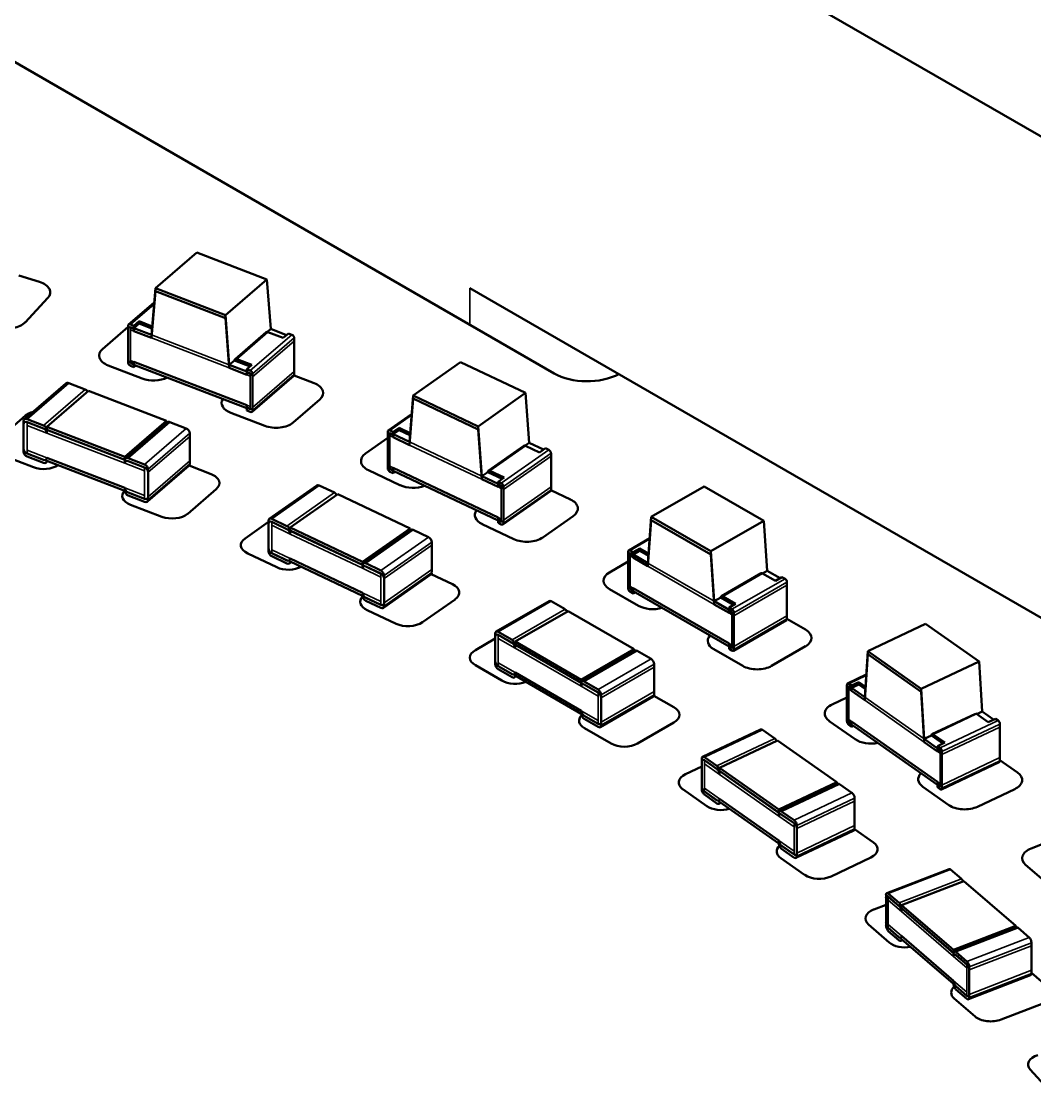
# Model space of a CAD drawing. Header units: inches. Extents: x -20.7 to 49, y -43 to 17.2.
# Drawn here: x 19.045 to 20.324, y 13.028 to 14.376 of the extents above; entities that cross this region are included whole.
import ezdxf

# ---------------------------------------------------------------- set-up
doc = ezdxf.new("R2010")
doc.units = ezdxf.units.IN
doc.header["$MEASUREMENT"] = 0
doc.layers.add('Visible (ANSI)', color=7, linetype='Continuous', lineweight=50)
doc.layers.add('Visible Narrow (ANSI)', color=7, linetype='Continuous', lineweight=35)

msp = doc.modelspace()

# ---------------------------------------------------------------- linework, layer by layer
at = {"layer": 'Visible (ANSI)'}
for p, q in [((21.4069, 13.6096), (18.8178, 15.1043)), ((18.7955, 14.4634), (19.7173, 13.9312)), ((19.2667, 14.084), (19.2142, 14.0386)), ((19.2667, 14.084), (19.355, 14.0499)), ((19.0418, 14.0547), (19.0679, 14.0466)), ((19.355, 14.0499), (19.3026, 14.0045)), ((19.355, 14.0499), (19.36, 13.9873)), ((19.2093, 13.9798), (19.2142, 14.0386)), ((19.2093, 13.9759), (19.2142, 14.0348)), ((19.2142, 14.0386), (19.3026, 14.0045)), ((19.2142, 14.0348), (19.3026, 14.0007)), ((19.6112, 14.0387), (20.6134, 13.4601)), ((19.0785, 14.0264), (19.05, 13.9956)), ((19.1804, 13.9927), (19.2127, 14.0205)), ((19.3026, 14.0045), (19.3075, 13.9419)), ((19.1475, 13.9619), (19.1798, 13.9898)), ((19.1798, 13.9487), (19.1798, 13.9911)), ((19.1827, 13.9929), (19.1872, 13.9912)), ((19.1937, 13.9969), (19.1872, 13.9912)), ((19.1872, 13.9883), (19.1937, 13.994)), ((19.1872, 13.9883), (19.1872, 13.9912)), ((19.1937, 13.9969), (19.1937, 13.994)), ((19.2102, 13.9905), (19.1937, 13.9969)), ((19.1937, 13.994), (19.2099, 13.9877)), ((19.3026, 14.0007), (19.3075, 13.938)), ((19.1798, 13.9449), (19.1798, 13.9873)), ((19.1827, 13.989), (19.1872, 13.9873)), ((19.1872, 13.9883), (19.2093, 13.9798)), ((19.1872, 13.9844), (19.1872, 13.9873)), ((19.1872, 13.9844), (19.2093, 13.9759)), ((19.3147, 13.9491), (19.354, 13.9831)), ((19.36, 13.9873), (19.3556, 13.9835)), ((19.3563, 13.9833), (19.3755, 13.976)), ((19.36, 13.9873), (19.3797, 13.9796)), ((19.3755, 13.976), (19.3821, 13.9816)), ((19.3821, 13.9816), (19.3865, 13.9799)), ((19.3894, 13.9335), (19.3894, 13.9759)), ((19.3894, 13.9296), (19.3894, 13.972)), ((19.3361, 13.9419), (19.317, 13.9493)), ((19.1976, 13.9246), (19.1546, 13.9412)), ((19.1827, 13.9447), (19.1872, 13.943)), ((19.1827, 13.9408), (19.1872, 13.9391)), ((19.1872, 13.9459), (19.3296, 13.8909)), ((19.1872, 13.943), (19.1872, 13.9459)), ((19.1872, 13.942), (19.3296, 13.8871)), ((19.1872, 13.9391), (19.1872, 13.942)), ((19.1895, 13.9411), (19.1872, 13.9391)), ((19.314, 13.9476), (19.3075, 13.9419)), ((19.3075, 13.9419), (19.3296, 13.9334)), ((19.3075, 13.938), (19.3296, 13.9295)), ((19.314, 13.9476), (19.3338, 13.9399)), ((19.3296, 13.9363), (19.3361, 13.9419)), ((19.3296, 13.9363), (19.334, 13.9346)), ((19.3296, 13.9363), (19.3296, 13.9334)), ((19.5993, 13.9453), (19.5394, 13.9031)), ((19.5993, 13.9453), (19.6815, 13.9064)), ((19.3296, 13.9324), (19.334, 13.9307)), ((19.3296, 13.9324), (19.3296, 13.9295)), ((19.3363, 13.8827), (19.3888, 13.9281)), ((19.3369, 13.8881), (19.3369, 13.9305)), ((19.3369, 13.8842), (19.3369, 13.9267)), ((19.3892, 13.9286), (19.4146, 13.9188)), ((19.0488, 13.8731), (19.1013, 13.9184)), ((19.0774, 13.8637), (19.1299, 13.9091)), ((19.1048, 13.9188), (19.1254, 13.9108)), ((19.1299, 13.9091), (19.2281, 13.8712)), ((19.4217, 13.8981), (19.3881, 13.8691)), ((19.5348, 13.8445), (19.5394, 13.9031)), ((19.5348, 13.8407), (19.5394, 13.8993)), ((19.5394, 13.9031), (19.6216, 13.8642)), ((19.5394, 13.8993), (19.6216, 13.8603)), ((19.6815, 13.9064), (19.6216, 13.8642)), ((19.6815, 13.9064), (19.6861, 13.8435)), ((19.3296, 13.8909), (19.3296, 13.888)), ((19.3296, 13.888), (19.334, 13.8863)), ((19.3296, 13.8871), (19.3296, 13.8842)), ((19.3296, 13.8842), (19.334, 13.8825)), ((19.0144, 13.8467), (19.0504, 13.8779)), ((19.0479, 13.836), (19.0479, 13.8708)), ((19.0523, 13.8734), (19.0729, 13.8654)), ((19.0523, 13.8695), (19.0729, 13.8616)), ((19.1756, 13.8259), (19.2281, 13.8712)), ((19.1765, 13.8238), (19.229, 13.8692)), ((19.2281, 13.8684), (19.2281, 13.8712)), ((19.2325, 13.8695), (19.2531, 13.8616)), ((19.3523, 13.8649), (19.3093, 13.8815)), ((19.5081, 13.8591), (19.5376, 13.8798)), ((19.0479, 13.8322), (19.0479, 13.8669)), ((19.0774, 13.8637), (19.1756, 13.8259)), ((19.0774, 13.8594), (19.0774, 13.8637)), ((19.0774, 13.8599), (19.1756, 13.822)), ((19.0774, 13.8555), (19.0774, 13.8599)), ((19.2575, 13.8208), (19.2575, 13.8555)), ((19.5074, 13.8151), (19.5074, 13.8575)), ((19.5102, 13.8591), (19.5143, 13.8572)), ((19.5102, 13.8553), (19.5143, 13.8533)), ((19.5218, 13.8624), (19.5143, 13.8572)), ((19.5143, 13.8543), (19.5218, 13.8595)), ((19.5143, 13.8543), (19.5143, 13.8572)), ((19.5218, 13.8624), (19.5218, 13.8595)), ((19.5357, 13.8558), (19.5218, 13.8624)), ((19.5218, 13.8595), (19.5355, 13.853)), ((19.6216, 13.8642), (19.6261, 13.8013)), ((19.6216, 13.8603), (19.6261, 13.7974)), ((19.2575, 13.8169), (19.2575, 13.8516)), ((19.4794, 13.83), (19.5074, 13.8497)), ((19.5074, 13.8112), (19.5074, 13.8537)), ((19.5143, 13.8543), (19.5348, 13.8445)), ((19.5143, 13.8504), (19.5143, 13.8533)), ((19.5143, 13.8504), (19.5348, 13.8407)), ((19.6861, 13.8435), (19.681, 13.8399)), ((19.6861, 13.8435), (19.7042, 13.8349)), ((19.0523, 13.83), (19.0729, 13.822)), ((19.6343, 13.8082), (19.6793, 13.8398)), ((19.6813, 13.8398), (19.6991, 13.8313)), ((19.6991, 13.8313), (19.7066, 13.8366)), ((19.7066, 13.8366), (19.7107, 13.8347)), ((19.7135, 13.788), (19.7135, 13.8305)), ((19.0602, 13.8126), (19.0209, 13.8278)), ((19.0523, 13.8261), (19.0729, 13.8182)), ((19.0764, 13.8185), (19.0786, 13.8204)), ((19.0774, 13.8247), (19.1756, 13.7868)), ((19.0774, 13.8208), (19.1756, 13.7829)), ((19.1756, 13.8215), (19.1756, 13.8259)), ((19.1756, 13.8177), (19.1756, 13.822)), ((19.1756, 13.822), (19.1756, 13.822)), ((19.18, 13.8241), (19.2006, 13.8162)), ((19.18, 13.8203), (19.2006, 13.8123)), ((19.2041, 13.7693), (19.2566, 13.8146)), ((19.2567, 13.8147), (19.2845, 13.804)), ((19.7135, 13.7842), (19.7135, 13.8266)), ((19.205, 13.7754), (19.205, 13.8101)), ((19.205, 13.7716), (19.205, 13.8063)), ((19.5229, 13.79), (19.483, 13.809)), ((19.5102, 13.8109), (19.5143, 13.809)), ((19.5102, 13.807), (19.5143, 13.8051)), ((19.5143, 13.8118), (19.6467, 13.7491)), ((19.5143, 13.809), (19.5143, 13.8118)), ((19.5143, 13.808), (19.6467, 13.7453)), ((19.5143, 13.8051), (19.5143, 13.808)), ((19.5167, 13.8068), (19.5143, 13.8051)), ((19.6336, 13.8066), (19.6261, 13.8013)), ((19.6261, 13.8013), (19.6467, 13.7915)), ((19.6336, 13.8066), (19.6517, 13.798)), ((19.6542, 13.7997), (19.6364, 13.8081)), ((19.358, 13.7475), (19.4179, 13.7897)), ((19.421, 13.7897), (19.4401, 13.7806)), ((19.6261, 13.7974), (19.6467, 13.7877)), ((19.6467, 13.7944), (19.6542, 13.7997)), ((19.6467, 13.7944), (19.6508, 13.7925)), ((19.6467, 13.7944), (19.6467, 13.7915)), ((19.6467, 13.7906), (19.6508, 13.7886)), ((19.6467, 13.7906), (19.6467, 13.7877)), ((19.6535, 13.7459), (19.6535, 13.7883)), ((19.9069, 13.7884), (19.84, 13.7499)), ((19.9069, 13.7884), (19.982, 13.745)), ((19.18, 13.7808), (19.2006, 13.7728)), ((19.18, 13.7769), (19.2006, 13.7689)), ((19.2911, 13.7851), (19.255, 13.7539)), ((19.3843, 13.7365), (19.4443, 13.7786)), ((19.4443, 13.7786), (19.5356, 13.7354)), ((19.6528, 13.7404), (19.7128, 13.7826)), ((19.6535, 13.742), (19.6535, 13.7844)), ((19.7134, 13.7836), (19.7379, 13.772)), ((19.2222, 13.7501), (19.1829, 13.7653)), ((19.361, 13.7475), (19.3802, 13.7384)), ((19.6467, 13.7491), (19.6467, 13.7462)), ((19.7415, 13.751), (19.7031, 13.724)), ((19.8359, 13.6915), (19.84, 13.7499)), ((19.84, 13.7499), (19.9152, 13.7065)), ((19.3275, 13.7228), (19.3569, 13.7435)), ((19.3569, 13.7104), (19.3569, 13.7451)), ((19.3569, 13.7065), (19.3569, 13.7412)), ((19.361, 13.7436), (19.3802, 13.7346)), ((19.3843, 13.7365), (19.4756, 13.6932)), ((19.3843, 13.7321), (19.3843, 13.7365)), ((19.4756, 13.6932), (19.5356, 13.7354)), ((19.5356, 13.7327), (19.5356, 13.7354)), ((19.6667, 13.7219), (19.6268, 13.7408)), ((19.6467, 13.7462), (19.6508, 13.7443)), ((19.6467, 13.7453), (19.6467, 13.7424)), ((19.6467, 13.7424), (19.6508, 13.7404)), ((19.8359, 13.6877), (19.84, 13.746)), ((19.84, 13.746), (19.9152, 13.7026)), ((19.982, 13.745), (19.9152, 13.7065)), ((19.982, 13.745), (19.9862, 13.6819)), ((19.3843, 13.7326), (19.4756, 13.6894)), ((19.3843, 13.7283), (19.3843, 13.7326)), ((19.4767, 13.6913), (19.5366, 13.7334)), ((19.5397, 13.7334), (19.5588, 13.7243)), ((19.8116, 13.7076), (19.8381, 13.723)), ((19.5629, 13.6833), (19.5629, 13.7181)), ((19.5629, 13.6795), (19.5629, 13.7142)), ((19.8133, 13.7074), (19.8171, 13.7053)), ((19.8254, 13.7101), (19.8171, 13.7053)), ((19.8171, 13.7024), (19.8254, 13.7072)), ((19.8254, 13.7101), (19.8254, 13.7072)), ((19.8367, 13.7036), (19.8254, 13.7101)), ((19.8254, 13.7072), (19.8365, 13.7008)), ((19.3673, 13.6863), (19.3308, 13.7036)), ((19.361, 13.7041), (19.3802, 13.695)), ((19.361, 13.7002), (19.3802, 13.6912)), ((19.3843, 13.6974), (19.4756, 13.6542)), ((19.3843, 13.6936), (19.4756, 13.6503)), ((19.7873, 13.6799), (19.8108, 13.6935)), ((19.8108, 13.6636), (19.8108, 13.706)), ((19.8108, 13.6597), (19.8108, 13.7021)), ((19.8133, 13.7036), (19.8171, 13.7014)), ((19.8171, 13.7024), (19.8171, 13.7053)), ((19.8171, 13.7024), (19.8359, 13.6915)), ((19.8171, 13.6985), (19.8171, 13.7014)), ((19.8171, 13.6985), (19.8359, 13.6877)), ((19.9152, 13.7065), (19.9194, 13.6433)), ((19.9152, 13.7026), (19.9194, 13.6395)), ((19.3833, 13.6912), (19.3857, 13.6929)), ((19.4756, 13.6889), (19.4756, 13.6932)), ((19.4756, 13.685), (19.4756, 13.6894)), ((19.4756, 13.6894), (19.4756, 13.6894)), ((19.4797, 13.6913), (19.4989, 13.6822)), ((19.4797, 13.6874), (19.4989, 13.6783)), ((19.9862, 13.6819), (19.9804, 13.6785)), ((19.9862, 13.6819), (20.0025, 13.6725)), ((19.5019, 13.6349), (19.5619, 13.6771)), ((19.503, 13.6412), (19.503, 13.6759)), ((19.503, 13.6373), (19.503, 13.672)), ((19.5624, 13.6777), (19.5891, 13.665)), ((19.9285, 13.6498), (19.9786, 13.6787)), ((19.9804, 13.6785), (19.9966, 13.6691)), ((19.9966, 13.6691), (20.005, 13.6739)), ((20.005, 13.6739), (20.0088, 13.6718)), ((20.0113, 13.625), (20.0113, 13.6674)), ((19.8239, 13.6377), (19.7873, 13.6588)), ((19.8133, 13.6592), (19.8171, 13.6571)), ((19.8133, 13.6554), (19.8171, 13.6532)), ((19.8171, 13.6599), (19.9382, 13.59)), ((19.8171, 13.6571), (19.8171, 13.6599)), ((19.8171, 13.6561), (19.9382, 13.5862)), ((19.8171, 13.6532), (19.8171, 13.6561)), ((19.8196, 13.6546), (19.8171, 13.6532)), ((20.0113, 13.6211), (20.0113, 13.6636)), ((19.4797, 13.6479), (19.4989, 13.6388)), ((19.4797, 13.644), (19.4989, 13.6349)), ((19.5924, 13.6458), (19.5512, 13.6168)), ((19.6442, 13.605), (19.711, 13.6436)), ((19.7137, 13.6433), (19.7312, 13.6332)), ((19.9277, 13.6481), (19.9194, 13.6433)), ((19.9194, 13.6433), (19.9382, 13.6325)), ((19.9194, 13.6395), (19.9382, 13.6286)), ((19.9277, 13.6481), (19.944, 13.6387)), ((19.9465, 13.6402), (19.9302, 13.6496)), ((19.9382, 13.6354), (19.9465, 13.6402)), ((19.5179, 13.615), (19.4814, 13.6323)), ((19.6682, 13.5924), (19.735, 13.631)), ((19.735, 13.631), (19.8185, 13.5828)), ((19.9382, 13.6354), (19.9419, 13.6332)), ((19.9382, 13.6354), (19.9382, 13.6325)), ((19.9382, 13.6315), (19.9419, 13.6293)), ((19.9382, 13.6315), (19.9382, 13.6286)), ((19.9444, 13.5864), (19.9444, 13.6288)), ((19.9437, 13.5809), (20.0105, 13.6195)), ((19.9444, 13.5826), (19.9444, 13.625)), ((20.0113, 13.6211), (20.0347, 13.6076)), ((20.1863, 13.6149), (20.1132, 13.5803)), ((20.1863, 13.6149), (20.2537, 13.5675)), ((19.6431, 13.5679), (19.6431, 13.6026)), ((19.6469, 13.6047), (19.6644, 13.5946)), ((19.6469, 13.6009), (19.6644, 13.5908)), ((19.6181, 13.5818), (19.6431, 13.5963)), ((19.6431, 13.564), (19.6431, 13.5987)), ((19.6682, 13.5924), (19.7517, 13.5442)), ((19.6682, 13.5881), (19.6682, 13.5924)), ((19.6682, 13.5886), (19.7517, 13.5404)), ((19.6682, 13.5842), (19.6682, 13.5886)), ((19.9382, 13.59), (19.9382, 13.5871)), ((19.9382, 13.5871), (19.9419, 13.585)), ((19.9382, 13.5862), (19.9382, 13.5833)), ((20.0347, 13.5865), (19.9919, 13.5618)), ((19.7517, 13.5442), (19.8185, 13.5828)), ((19.7528, 13.5423), (19.8196, 13.5809)), ((19.8185, 13.5803), (19.8185, 13.5828)), ((19.8223, 13.5806), (19.8398, 13.5705)), ((19.9554, 13.5618), (19.9189, 13.5829)), ((19.9382, 13.5833), (19.9419, 13.5811)), ((20.1095, 13.5222), (20.1132, 13.5803)), ((20.1095, 13.5184), (20.1132, 13.5765)), ((20.1132, 13.5803), (20.1807, 13.5329)), ((20.1132, 13.5765), (20.1807, 13.529)), ((19.6515, 13.5433), (19.6181, 13.5625)), ((19.6469, 13.5613), (19.6644, 13.5512)), ((19.8436, 13.5293), (19.8436, 13.564)), ((19.8436, 13.5254), (19.8436, 13.5601)), ((20.2537, 13.5675), (20.1807, 13.5329)), ((20.2537, 13.5675), (20.2575, 13.5041)), ((19.6469, 13.5575), (19.6644, 13.5474)), ((19.6671, 13.5471), (19.6697, 13.5486)), ((19.6682, 13.5534), (19.7517, 13.5052)), ((19.6682, 13.5495), (19.7517, 13.5013)), ((20.0877, 13.5396), (20.1113, 13.5508)), ((19.7517, 13.5399), (19.7517, 13.5442)), ((19.7517, 13.536), (19.7517, 13.5404)), ((19.7517, 13.5404), (19.7517, 13.5404)), ((19.7555, 13.5421), (19.773, 13.5319)), ((19.7555, 13.5382), (19.773, 13.5281)), ((20.087, 13.4956), (20.087, 13.538)), ((20.087, 13.4917), (20.087, 13.5342)), ((20.0893, 13.5393), (20.0926, 13.537)), ((20.0893, 13.5355), (20.0926, 13.5331)), ((20.1018, 13.5413), (20.0926, 13.537)), ((20.0926, 13.5341), (20.1018, 13.5384)), ((20.0926, 13.5341), (20.0926, 13.537)), ((20.0926, 13.5341), (20.1095, 13.5222)), ((20.0926, 13.5302), (20.0926, 13.5331)), ((20.1018, 13.5413), (20.1018, 13.5384)), ((20.1103, 13.5353), (20.1018, 13.5413)), ((20.1018, 13.5384), (20.1102, 13.5325)), ((20.1807, 13.5329), (20.1844, 13.4695)), ((19.7756, 13.4844), (19.8425, 13.523)), ((19.7767, 13.4907), (19.7767, 13.5254)), ((19.7767, 13.4868), (19.7767, 13.5216)), ((19.8433, 13.5241), (19.8686, 13.5095)), ((20.0683, 13.5131), (20.087, 13.522)), ((20.0926, 13.5302), (20.1095, 13.5184)), ((20.1807, 13.529), (20.1844, 13.4656)), ((19.7555, 13.4987), (19.773, 13.4885)), ((19.7555, 13.4948), (19.773, 13.4847)), ((20.0975, 13.4691), (20.0647, 13.4921)), ((20.0893, 13.4911), (20.0926, 13.4887)), ((20.0926, 13.4916), (20.2013, 13.4152)), ((20.0926, 13.4887), (20.0926, 13.4916)), ((20.1943, 13.4754), (20.2491, 13.5014)), ((20.2506, 13.5011), (20.2652, 13.4908)), ((20.2575, 13.5041), (20.2508, 13.5009)), ((20.2575, 13.5041), (20.2719, 13.494)), ((20.2652, 13.4908), (20.2743, 13.4951)), ((20.2743, 13.4951), (20.2777, 13.4928)), ((19.7893, 13.4637), (19.7559, 13.483)), ((19.8686, 13.4902), (19.8227, 13.4637)), ((19.9048, 13.447), (19.9779, 13.4816)), ((19.9802, 13.4811), (19.9959, 13.47)), ((20.0893, 13.4873), (20.0926, 13.4849)), ((20.0926, 13.4878), (20.2013, 13.4114)), ((20.0926, 13.4849), (20.0926, 13.4878)), ((20.0951, 13.4861), (20.0926, 13.4849)), ((20.2799, 13.4459), (20.2799, 13.4883)), ((20.2799, 13.442), (20.2799, 13.4844)), ((19.9262, 13.433), (19.9993, 13.4677)), ((19.9993, 13.4677), (20.0742, 13.4149)), ((20.1935, 13.4738), (20.1844, 13.4695)), ((20.1844, 13.4695), (20.2013, 13.4576)), ((20.1844, 13.4656), (20.2013, 13.4538)), ((20.1935, 13.4738), (20.2079, 13.4637)), ((20.2104, 13.4649), (20.1958, 13.4751)), ((20.2013, 13.4605), (20.2104, 13.4649)), ((20.2013, 13.4605), (20.2046, 13.4582)), ((20.2013, 13.4605), (20.2013, 13.4576)), ((20.2013, 13.4567), (20.2046, 13.4543)), ((20.2013, 13.4567), (20.2013, 13.4538)), ((20.2069, 13.4113), (20.2069, 13.4537)), ((19.9037, 13.4098), (19.9037, 13.4445)), ((19.9037, 13.4059), (19.9037, 13.4407)), ((19.9071, 13.4465), (19.9229, 13.4354)), ((19.9071, 13.4426), (19.9229, 13.4316)), ((20.2062, 13.4058), (20.2792, 13.4404)), ((20.2069, 13.4074), (20.2069, 13.4498)), ((20.2799, 13.4428), (20.3022, 13.4271)), ((19.8833, 13.4251), (19.9037, 13.4348)), ((19.9262, 13.433), (20.0012, 13.3803)), ((19.9262, 13.4287), (19.9262, 13.433)), ((19.9262, 13.4292), (20.0012, 13.3765)), ((19.9262, 13.4248), (19.9262, 13.4292)), ((20.0012, 13.3803), (20.0742, 13.4149)), ((20.0022, 13.3784), (20.0753, 13.413)), ((20.0742, 13.4125), (20.0742, 13.4149)), ((20.0776, 13.4126), (20.0933, 13.4015)), ((20.2013, 13.4152), (20.2013, 13.4123)), ((20.2013, 13.4123), (20.2046, 13.4099)), ((20.2013, 13.4114), (20.2013, 13.4085)), ((19.91, 13.3848), (19.88, 13.4059)), ((19.9071, 13.4031), (19.9229, 13.392)), ((19.9071, 13.3992), (19.9229, 13.3882)), ((20.2155, 13.386), (20.1827, 13.4091)), ((20.2013, 13.4085), (20.2046, 13.4061)), ((20.2987, 13.4062), (20.2519, 13.384)), ((19.9251, 13.3877), (19.9278, 13.389)), ((19.9262, 13.394), (20.0012, 13.3413)), ((19.9262, 13.3901), (20.0012, 13.3374)), ((20.0967, 13.3601), (20.0967, 13.3948)), ((20.0967, 13.3562), (20.0967, 13.3909)), ((20.0012, 13.376), (20.0012, 13.3803)), ((20.0012, 13.3721), (20.0012, 13.3765)), ((20.0012, 13.3765), (20.0012, 13.3765)), ((20.0045, 13.378), (20.0203, 13.3669)), ((20.0045, 13.3741), (20.0203, 13.363)), ((20.0236, 13.3255), (20.0236, 13.3602)), ((20.0236, 13.3216), (20.0236, 13.3563)), ((20.0225, 13.3192), (20.0956, 13.3538)), ((20.0966, 13.3556), (20.1204, 13.3389)), ((20.0045, 13.3346), (20.0203, 13.3235)), ((20.0045, 13.3307), (20.0203, 13.3196)), ((20.3196, 13.3313), (20.3334, 13.3366)), ((20.0336, 13.2978), (20.0037, 13.3189)), ((20.1171, 13.3197), (20.0669, 13.2959)), ((20.1373, 13.2749), (20.2159, 13.3052)), ((20.2178, 13.3046), (20.2316, 13.2927)), ((20.3412, 13.2858), (20.3125, 13.3106)), ((20.156, 13.2598), (20.2345, 13.2901)), ((20.2345, 13.2901), (20.3002, 13.2334)), ((20.1363, 13.2378), (20.1363, 13.2725)), ((20.1363, 13.2339), (20.1363, 13.2686)), ((20.1392, 13.2743), (20.153, 13.2624)), ((20.1392, 13.2704), (20.153, 13.2585)), ((20.1207, 13.2541), (20.1363, 13.2601)), ((20.156, 13.2598), (20.2216, 13.2031)), ((20.156, 13.2555), (20.156, 13.2598)), ((20.156, 13.256), (20.2216, 13.1993)), ((20.156, 13.2516), (20.156, 13.256)), ((20.1404, 13.2125), (20.1142, 13.2351)), ((20.1392, 13.2309), (20.153, 13.219)), ((20.1392, 13.227), (20.153, 13.2151)), ((20.2216, 13.2031), (20.3002, 13.2334)), ((20.2226, 13.2012), (20.3012, 13.2315)), ((20.3002, 13.2311), (20.3002, 13.2334)), ((20.3031, 13.2309), (20.3169, 13.219)), ((20.1549, 13.2145), (20.1576, 13.2155)), ((20.156, 13.2208), (20.2216, 13.1641)), ((20.156, 13.2169), (20.2216, 13.1602)), ((20.3198, 13.1774), (20.3198, 13.2121)), ((20.3198, 13.1735), (20.3198, 13.2082)), ((20.2216, 13.1988), (20.2216, 13.2031)), ((20.2216, 13.1949), (20.2216, 13.1993)), ((20.2216, 13.1993), (20.2216, 13.1993)), ((20.2245, 13.2006), (20.2383, 13.1887)), ((20.2245, 13.1967), (20.2383, 13.1848)), ((20.2413, 13.147), (20.2413, 13.1818)), ((20.2402, 13.1408), (20.3188, 13.1711)), ((20.2413, 13.1432), (20.2413, 13.1779)), ((20.3198, 13.174), (20.342, 13.1549)), ((20.2245, 13.1572), (20.2383, 13.1453)), ((20.2487, 13.1189), (20.2224, 13.1416)), ((20.2245, 13.1533), (20.2383, 13.1414)), ((20.3355, 13.136), (20.2814, 13.1151)), ((20.3404, 13.0279), (20.3182, 13.052))]:
    msp.add_line(p, q, dxfattribs=at)
for centre, major_axis, ratio, start_param, end_param in [((19.0557, 14.0335), (0.0258, 0), 0.57735, 5.792311, 7.363116), ((19.0272, 14.0027), (-0.0258, 0), 0.57735, 1.07992, 2.650722), ((19.1827, 13.99), (-0.00232, 0.00268), 0.678892, 5.378346, 6.949143), ((19.1827, 13.9862), (-0.00232, 0.00268), 0.678892, 5.378346, 6.949143), ((19.3563, 13.9805), (-0.00232, 0.00268), 0.678892, 5.378346, 6.283185), ((19.3865, 13.977), (-0.00232, 0.00268), 0.678892, 3.80755, 5.378346), ((19.169, 13.9536), (-0.0258, 0), 0.57735, 5.694129, 7.26494), ((19.317, 13.9464), (-0.00232, 0.00268), 0.678892, 5.378346, 6.949143), ((19.1827, 13.9476), (0.00232, -0.00268), 0.678892, 3.80755, 5.378346), ((19.1827, 13.9437), (0.00232, -0.00268), 0.678892, 3.80755, 5.378346), ((19.2119, 13.937), (-0.0258, 0), 0.57735, 0.98174, 2.295756), ((19.334, 13.9317), (-0.00232, 0.00268), 0.678892, 3.80755, 5.378346), ((19.334, 13.9278), (-0.00232, 0.00268), 0.678892, 3.80755, 5.378346), ((19.3865, 13.9307), (0.00232, -0.00268), 0.678892, 0, 0.665957), ((19.7591, 13.9553), (0.0591, 0), 0.57735, 3.926992, 5.458254), ((19.1048, 13.9144), (-0.00347, 0.00402), 0.678892, 5.378346, 6.283185), ((19.1254, 13.9065), (-0.00347, 0.00402), 0.678892, 4.543068, 5.378346), ((19.4002, 13.9064), (0.0258, 0), 0.57735, 5.694129, 7.26494), ((19.3236, 13.8939), (-0.0258, 0), 0.57735, 5.950933, 7.26494), ((19.0701, 13.8703), (0.0236, 0), 0.57735, 2.019164, 2.552535), ((19.334, 13.8892), (0.00232, -0.00268), 0.678892, 5.378346, 6.949143), ((19.334, 13.8854), (0.00232, -0.00268), 0.678892, 5.378346, 6.949143), ((19.0523, 13.8691), (-0.00347, 0.00402), 0.678892, 5.378346, 6.949143), ((19.0523, 13.8652), (-0.00347, 0.00402), 0.678892, 5.378346, 6.949143), ((19.2325, 13.8652), (-0.00347, 0.00402), 0.678892, 5.378346, 6.283185), ((19.3666, 13.8773), (-0.0258, 0), 0.57735, 0.98174, 2.552556), ((19.0729, 13.8611), (-0.00347, 0.00402), 0.678892, 3.80755, 5.378346), ((19.0729, 13.8572), (-0.00347, 0.00402), 0.678892, 3.80755, 5.378346), ((19.2531, 13.8572), (-0.00347, 0.00402), 0.678892, 3.80755, 5.378346), ((19.5102, 13.8562), (-0.00204, 0.0029), 0.63116, 5.443637, 7.014433), ((19.5102, 13.8524), (-0.00204, 0.0029), 0.63116, 5.443637, 7.014433), ((19.0523, 13.8343), (0.00347, -0.00402), 0.678892, 3.80755, 5.378346), ((19.0523, 13.8305), (0.00347, -0.00402), 0.678892, 3.80755, 5.378346), ((19.4994, 13.8205), (-0.0258, 0), 0.57735, 5.595951, 7.166768), ((19.6813, 13.8369), (-0.00204, 0.0029), 0.63116, 5.443637, 6.283185), ((19.7107, 13.8318), (-0.00204, 0.0029), 0.63116, 3.872841, 5.443637), ((19.0733, 13.824), (-0.0236, 0), 0.57735, 0.981756, 2.456536), ((19.0729, 13.8264), (0.00347, -0.00402), 0.678892, 5.378346, 6.949143), ((19.0729, 13.8225), (0.00347, -0.00402), 0.678892, 5.378346, 6.949143), ((19.18, 13.8198), (-0.00347, 0.00402), 0.678892, 5.378346, 6.949143), ((19.18, 13.816), (-0.00347, 0.00402), 0.678892, 5.378346, 6.949143), ((19.2006, 13.8119), (-0.00347, 0.00402), 0.678892, 3.80755, 5.378346), ((19.2531, 13.8186), (0.00347, -0.00402), 0.678892, 0, 0.665957), ((19.5102, 13.8138), (0.00204, -0.0029), 0.63116, 3.872841, 5.443637), ((19.2006, 13.808), (-0.00347, 0.00402), 0.678892, 3.80755, 5.378346), ((19.2714, 13.7926), (0.0236, 0), 0.57735, 5.694135, 7.264934), ((19.5102, 13.8099), (0.00204, -0.0029), 0.63116, 3.872841, 5.443637), ((19.6364, 13.8053), (-0.00204, 0.0029), 0.63116, 5.443637, 7.014433), ((19.421, 13.7853), (-0.00306, 0.00435), 0.63116, 5.443637, 6.283185), ((19.5393, 13.8016), (-0.0258, 0), 0.57735, 0.883562, 2.168152), ((19.6508, 13.7896), (-0.00204, 0.0029), 0.63116, 3.872841, 5.443637), ((19.6508, 13.7857), (-0.00204, 0.0029), 0.63116, 3.872841, 5.443637), ((19.196, 13.7766), (-0.0236, 0), 0.57735, 5.790141, 7.264934), ((19.18, 13.7851), (0.00347, -0.00402), 0.678892, 3.80755, 5.378346), ((19.18, 13.7812), (0.00347, -0.00402), 0.678892, 3.80755, 5.378346), ((19.2006, 13.7771), (0.00347, -0.00402), 0.678892, 5.378346, 6.949143), ((19.4401, 13.7762), (-0.00306, 0.00435), 0.63116, 4.635772, 5.443637), ((19.7107, 13.7855), (0.00204, -0.0029), 0.63116, 0, 0.731248), ((19.2006, 13.7733), (0.00347, -0.00402), 0.678892, 5.378346, 6.949143), ((19.7215, 13.7605), (0.0258, 0), 0.57735, 5.595951, 7.166768), ((19.2353, 13.7615), (-0.0236, 0), 0.57735, 0.981756, 2.552535), ((19.361, 13.7432), (-0.00306, 0.00435), 0.63116, 5.443637, 7.014433), ((19.6432, 13.7524), (-0.0258, 0), 0.57735, 5.882172, 7.166768), ((19.361, 13.7393), (-0.00306, 0.00435), 0.63116, 5.443637, 7.014433), ((19.3802, 13.7341), (-0.00306, 0.00435), 0.63116, 3.872841, 5.443637), ((19.3802, 13.7302), (-0.00306, 0.00435), 0.63116, 3.872841, 5.443637), ((19.5397, 13.7291), (-0.00306, 0.00435), 0.63116, 5.443637, 6.283185), ((19.6508, 13.7472), (0.00204, -0.0029), 0.63116, 5.443637, 7.014433), ((19.6508, 13.7433), (0.00204, -0.0029), 0.63116, 5.443637, 7.014433), ((19.3457, 13.7142), (-0.0236, 0), 0.57735, 5.595964, 7.166757), ((19.5588, 13.72), (-0.00306, 0.00435), 0.63116, 3.872841, 5.443637), ((19.6831, 13.7334), (-0.0258, 0), 0.57735, 0.883562, 2.454379), ((19.361, 13.7084), (0.00306, -0.00435), 0.63116, 3.872841, 5.443637), ((19.8133, 13.7045), (-0.00177, 0.00307), 0.57735, 5.497787, 7.068583), ((19.361, 13.7046), (0.00306, -0.00435), 0.63116, 3.872841, 5.443637), ((19.3802, 13.6994), (0.00306, -0.00435), 0.63116, 5.443637, 7.014433), ((19.3802, 13.6955), (0.00306, -0.00435), 0.63116, 5.443637, 7.014433), ((19.8133, 13.7007), (-0.00177, 0.00307), 0.57735, 5.497787, 7.068583), ((19.3823, 13.6969), (-0.0236, 0), 0.57735, 0.883578, 2.320905), ((19.4797, 13.6869), (-0.00306, 0.00435), 0.63116, 5.443637, 7.014433), ((19.4797, 13.6831), (-0.00306, 0.00435), 0.63116, 5.443637, 7.014433), ((19.4989, 13.6778), (-0.00306, 0.00435), 0.63116, 3.872841, 5.443637), ((19.8056, 13.6693), (-0.0258, 0), 0.57735, 5.497781, 7.06859), ((19.4989, 13.674), (-0.00306, 0.00435), 0.63116, 3.872841, 5.443637), ((19.5588, 13.6814), (0.00306, -0.00435), 0.63116, 0, 0.731248), ((19.9804, 13.6756), (-0.00177, 0.00307), 0.57735, 5.497787, 6.283185), ((20.0088, 13.6689), (-0.00177, 0.00307), 0.57735, 3.926991, 5.497787), ((19.4797, 13.6522), (0.00306, -0.00435), 0.63116, 3.872841, 5.443637), ((19.5741, 13.6545), (0.0236, 0), 0.57735, 5.595964, 7.166757), ((19.8133, 13.6621), (0.00177, -0.00307), 0.57735, 3.926991, 5.497787), ((19.8133, 13.6583), (0.00177, -0.00307), 0.57735, 3.926991, 5.497787), ((19.4964, 13.6428), (-0.0236, 0), 0.57735, 5.779924, 7.166757), ((19.4797, 13.6483), (0.00306, -0.00435), 0.63116, 3.872841, 5.443637), ((19.4989, 13.6431), (0.00306, -0.00435), 0.63116, 5.443637, 7.014433), ((19.7137, 13.639), (-0.00266, 0.0046), 0.57735, 5.497787, 6.283185), ((19.9302, 13.6467), (-0.00177, 0.00307), 0.57735, 5.497787, 7.068583), ((19.4989, 13.6393), (0.00306, -0.00435), 0.63116, 5.443637, 7.014433), ((19.7312, 13.6288), (-0.00266, 0.0046), 0.57735, 4.712389, 5.497787), ((19.8421, 13.6483), (-0.0258, 0), 0.57735, 0.785392, 2.036495), ((19.9419, 13.6303), (-0.00177, 0.00307), 0.57735, 3.926991, 5.497787), ((19.9419, 13.6264), (-0.00177, 0.00307), 0.57735, 3.926991, 5.497787), ((19.5329, 13.6255), (-0.0236, 0), 0.57735, 0.883578, 2.454359), ((20.0088, 13.6226), (0.00177, -0.00307), 0.57735, 0, 0.785398), ((19.6469, 13.6004), (-0.00266, 0.0046), 0.57735, 5.497787, 7.068583), ((19.6469, 13.5965), (-0.00266, 0.0046), 0.57735, 5.497787, 7.068583), ((19.9371, 13.5934), (-0.0258, 0), 0.57735, 5.817487, 7.06859), ((20.0165, 13.597), (0.0258, 0), 0.57735, 5.497781, 7.06859), ((19.6644, 13.5903), (-0.00266, 0.0046), 0.57735, 3.926991, 5.497787), ((19.6644, 13.5864), (-0.00266, 0.0046), 0.57735, 3.926991, 5.497787), ((19.9419, 13.5879), (0.00177, -0.00307), 0.57735, 5.497787, 7.068583), ((19.6348, 13.5722), (-0.0236, 0), 0.57735, 5.497793, 7.068577), ((19.8223, 13.5763), (-0.00266, 0.0046), 0.57735, 5.497787, 6.283185), ((19.9419, 13.584), (0.00177, -0.00307), 0.57735, 5.497787, 7.068583), ((19.6469, 13.5657), (0.00266, -0.0046), 0.57735, 3.926991, 5.497787), ((19.6469, 13.5618), (0.00266, -0.0046), 0.57735, 3.926991, 5.497787), ((19.8398, 13.5662), (-0.00266, 0.0046), 0.57735, 3.926991, 5.497787), ((19.9737, 13.5723), (-0.0258, 0), 0.57735, 0.785392, 2.356201), ((19.6644, 13.5556), (0.00266, -0.0046), 0.57735, 5.497787, 7.068583), ((19.6644, 13.5517), (0.00266, -0.0046), 0.57735, 5.497787, 7.068583), ((19.6682, 13.5529), (-0.0236, 0), 0.57735, 0.785404, 2.180284), ((19.7555, 13.5377), (-0.00266, 0.0046), 0.57735, 5.497787, 7.068583), ((19.7555, 13.5339), (-0.00266, 0.0046), 0.57735, 5.497787, 7.068583), ((19.773, 13.5276), (-0.00266, 0.0046), 0.57735, 3.926991, 5.497787), ((20.0893, 13.5364), (-0.00152, 0.0032), 0.51798, 5.542284, 7.11308), ((20.0893, 13.5326), (-0.00152, 0.0032), 0.51798, 5.542284, 7.11308), ((19.773, 13.5237), (-0.00266, 0.0046), 0.57735, 3.926991, 5.497787), ((19.8398, 13.5276), (0.00266, -0.0046), 0.57735, 0, 0.785398), ((19.7555, 13.503), (0.00266, -0.0046), 0.57735, 3.926991, 5.497787), ((19.8519, 13.4999), (0.0236, 0), 0.57735, 5.497793, 7.068577), ((20.0847, 13.5016), (-0.0258, 0), 0.57735, 5.399603, 6.97042), ((19.7726, 13.4926), (-0.0236, 0), 0.57735, 5.767748, 7.068577), ((19.7555, 13.4991), (0.00266, -0.0046), 0.57735, 3.926991, 5.497787), ((20.0893, 13.494), (0.00152, -0.0032), 0.51798, 3.971487, 5.542284), ((20.0893, 13.4902), (0.00152, -0.0032), 0.51798, 3.971487, 5.542284), ((20.2506, 13.4982), (-0.00152, 0.0032), 0.51798, 5.542284, 6.283185), ((20.2777, 13.4899), (-0.00152, 0.0032), 0.51798, 3.971487, 5.542284), ((19.773, 13.4929), (0.00266, -0.0046), 0.57735, 5.497787, 7.068583), ((19.773, 13.489), (0.00266, -0.0046), 0.57735, 5.497787, 7.068583), ((19.9802, 13.4768), (-0.00228, 0.0048), 0.51798, 5.542284, 6.283185), ((19.9959, 13.4657), (-0.00228, 0.0048), 0.51798, 4.775337, 5.542284), ((20.1175, 13.4785), (-0.0258, 0), 0.57735, 0.687214, 1.900949), ((20.1958, 13.4722), (-0.00152, 0.0032), 0.51798, 5.542284, 7.11308), ((19.806, 13.4733), (-0.0236, 0), 0.57735, 0.785404, 2.356188), ((20.2046, 13.4553), (-0.00152, 0.0032), 0.51798, 3.971487, 5.542284), ((20.2046, 13.4514), (-0.00152, 0.0032), 0.51798, 3.971487, 5.542284), ((19.9071, 13.4421), (-0.00228, 0.0048), 0.51798, 5.542284, 7.11308), ((19.9071, 13.4383), (-0.00228, 0.0048), 0.51798, 5.542284, 7.11308), ((20.2777, 13.4436), (0.00152, -0.0032), 0.51798, 0, 0.829895), ((19.8983, 13.4145), (-0.0236, 0), 0.57735, 5.399622, 6.970403), ((19.9229, 13.4311), (-0.00228, 0.0048), 0.51798, 3.971487, 5.542284), ((19.9229, 13.4272), (-0.00228, 0.0048), 0.51798, 3.971487, 5.542284), ((20.2027, 13.4186), (-0.0258, 0), 0.57735, 5.75669, 6.97042), ((20.2823, 13.4177), (0.0258, 0), 0.57735, 5.399603, 6.97042), ((20.0776, 13.4082), (-0.00228, 0.0048), 0.51798, 5.542284, 6.283185), ((20.2046, 13.4128), (0.00152, -0.0032), 0.51798, 5.542284, 7.11308), ((19.9071, 13.4074), (0.00228, -0.0048), 0.51798, 3.971487, 5.542284), ((19.9071, 13.4036), (0.00228, -0.0048), 0.51798, 3.971487, 5.542284), ((20.0933, 13.3972), (-0.00228, 0.0048), 0.51798, 3.971487, 5.542284), ((20.2046, 13.409), (0.00152, -0.0032), 0.51798, 5.542284, 7.11308), ((19.9283, 13.3934), (-0.0236, 0), 0.57735, 0.687224, 2.034899), ((19.9229, 13.3964), (0.00228, -0.0048), 0.51798, 5.542284, 7.11308), ((19.9229, 13.3925), (0.00228, -0.0048), 0.51798, 5.542284, 7.11308), ((20.2355, 13.3955), (-0.0258, 0), 0.57735, 0.687214, 2.258031), ((20.0045, 13.3736), (-0.00228, 0.0048), 0.51798, 5.542284, 7.11308), ((20.0045, 13.3698), (-0.00228, 0.0048), 0.51798, 5.542284, 7.11308), ((20.0203, 13.3626), (-0.00228, 0.0048), 0.51798, 3.971487, 5.542284), ((20.0203, 13.3587), (-0.00228, 0.0048), 0.51798, 3.971487, 5.542284), ((20.0933, 13.3586), (0.00228, -0.0048), 0.51798, 0, 0.829895), ((20.0219, 13.3276), (-0.0236, 0), 0.57735, 5.739282, 6.970403), ((20.0045, 13.3389), (0.00228, -0.0048), 0.51798, 3.971487, 5.542284), ((20.0045, 13.335), (0.00228, -0.0048), 0.51798, 3.971487, 5.542284), ((20.1021, 13.3303), (0.0236, 0), 0.57735, 5.399622, 6.970403), ((20.3339, 13.3189), (-0.0258, 0), 0.57735, 5.301425, 6.872241), ((20.0203, 13.3278), (0.00228, -0.0048), 0.51798, 5.542284, 7.11308), ((20.0203, 13.324), (0.00228, -0.0048), 0.51798, 5.542284, 7.11308), ((20.2178, 13.3002), (-0.00191, 0.00496), 0.453621, 5.578442, 6.283185), ((20.0519, 13.3065), (-0.0236, 0), 0.57735, 0.687224, 2.258018), ((20.2316, 13.2883), (-0.00191, 0.00496), 0.453621, 4.826576, 5.578442), ((20.1392, 13.2699), (-0.00191, 0.00496), 0.453621, 5.578442, 7.149238), ((20.1392, 13.2661), (-0.00191, 0.00496), 0.453621, 5.578442, 7.149238), ((20.153, 13.258), (-0.00191, 0.00496), 0.453621, 4.007645, 5.578442), ((20.1338, 13.2427), (-0.0236, 0), 0.57735, 5.301447, 6.872225), ((20.153, 13.2542), (-0.00191, 0.00496), 0.453621, 4.007645, 5.578442), ((20.1392, 13.2352), (0.00191, -0.00496), 0.453621, 4.007645, 5.578442), ((20.1392, 13.2314), (0.00191, -0.00496), 0.453621, 4.007645, 5.578442), ((20.3031, 13.2265), (-0.00191, 0.00496), 0.453621, 5.578442, 6.283185), ((20.16, 13.22), (-0.0236, 0), 0.57735, 0.589048, 1.884958), ((20.153, 13.2233), (0.00191, -0.00496), 0.453621, 5.578442, 7.149238), ((20.153, 13.2194), (0.00191, -0.00496), 0.453621, 5.578442, 7.149238), ((20.3169, 13.2146), (-0.00191, 0.00496), 0.453621, 4.007645, 5.578442), ((20.2245, 13.1962), (-0.00191, 0.00496), 0.453621, 5.578442, 7.149238), ((20.2245, 13.1924), (-0.00191, 0.00496), 0.453621, 5.578442, 7.149238), ((20.2383, 13.1843), (-0.00191, 0.00496), 0.453621, 4.007645, 5.578442), ((20.2383, 13.1805), (-0.00191, 0.00496), 0.453621, 4.007645, 5.578442), ((20.3169, 13.176), (0.00191, -0.00496), 0.453621, 0, 0.866053), ((20.2421, 13.1492), (-0.0236, 0), 0.57735, 5.700986, 6.872225), ((20.2245, 13.1615), (0.00191, -0.00496), 0.453621, 4.007645, 5.578442), ((20.2245, 13.1576), (0.00191, -0.00496), 0.453621, 4.007645, 5.578442), ((20.2383, 13.1496), (0.00191, -0.00496), 0.453621, 5.578442, 7.149238), ((20.2383, 13.1457), (0.00191, -0.00496), 0.453621, 5.578442, 7.149238), ((20.2683, 13.1265), (-0.0236, 0), 0.57735, 0.589048, 2.159846), ((20.339, 13.0584), (-0.0236, 0), 0.57735, 5.203267, 6.774055)]:
    msp.add_ellipse(centre, major_axis=major_axis, ratio=ratio, start_param=start_param, end_param=end_param, dxfattribs=at)
at = {"layer": 'Visible Narrow (ANSI)'}
for p, q in [((19.6112, 14.0387), (19.6112, 13.9924)), ((19.1827, 13.9929), (19.2125, 14.0186)), ((19.1827, 13.99), (19.1872, 13.9883)), ((19.1827, 13.9476), (19.1827, 13.99)), ((19.1827, 13.9862), (19.1872, 13.9844)), ((19.1827, 13.9437), (19.1827, 13.9862)), ((19.3075, 13.9419), (19.2093, 13.9798)), ((19.317, 13.9493), (19.3563, 13.9833)), ((19.334, 13.9346), (19.3865, 13.9799)), ((19.3075, 13.938), (19.2093, 13.9759)), ((19.3369, 13.9305), (19.3894, 13.9759)), ((19.3369, 13.9267), (19.3894, 13.972)), ((19.1827, 13.9476), (19.1872, 13.9459)), ((19.1827, 13.9437), (19.1872, 13.942)), ((19.3296, 13.9334), (19.334, 13.9317)), ((19.3296, 13.9295), (19.334, 13.9278)), ((19.334, 13.8892), (19.334, 13.9317)), ((19.334, 13.8854), (19.334, 13.9278)), ((19.3369, 13.8881), (19.3894, 13.9335)), ((19.3369, 13.8842), (19.3894, 13.9296)), ((19.0523, 13.8734), (19.1048, 13.9188)), ((19.0729, 13.8654), (19.1254, 13.9108)), ((19.3296, 13.8909), (19.334, 13.8892)), ((19.3296, 13.8871), (19.334, 13.8854)), ((19.0523, 13.8343), (19.0523, 13.8691)), ((19.0523, 13.8691), (19.0774, 13.8594)), ((19.18, 13.8241), (19.2325, 13.8695)), ((19.5102, 13.8591), (19.5375, 13.8783)), ((19.0523, 13.8305), (19.0523, 13.8652)), ((19.0523, 13.8652), (19.0774, 13.8555)), ((19.0774, 13.8594), (19.1756, 13.8215)), ((19.0774, 13.8555), (19.1756, 13.8177)), ((19.2006, 13.8162), (19.2531, 13.8616)), ((19.205, 13.8101), (19.2575, 13.8555)), ((19.5102, 13.8562), (19.5143, 13.8543)), ((19.5102, 13.8138), (19.5102, 13.8562)), ((19.205, 13.8063), (19.2575, 13.8516)), ((19.5102, 13.8524), (19.5143, 13.8504)), ((19.5102, 13.8099), (19.5102, 13.8524)), ((19.6261, 13.8013), (19.5348, 13.8445)), ((19.0523, 13.8343), (19.0774, 13.8247)), ((19.0523, 13.8305), (19.0774, 13.8208)), ((19.6261, 13.7974), (19.5348, 13.8407)), ((19.6364, 13.8081), (19.6813, 13.8398)), ((19.6508, 13.7925), (19.7107, 13.8347)), ((19.6535, 13.7883), (19.7135, 13.8305)), ((19.1756, 13.8215), (19.2006, 13.8119)), ((19.1756, 13.8177), (19.2006, 13.808)), ((19.205, 13.7754), (19.2575, 13.8208)), ((19.205, 13.7716), (19.2575, 13.8169)), ((19.6535, 13.7844), (19.7135, 13.8266)), ((19.2006, 13.7771), (19.2006, 13.8119)), ((19.2006, 13.7733), (19.2006, 13.808)), ((19.5102, 13.8138), (19.5143, 13.8118)), ((19.5102, 13.8099), (19.5143, 13.808)), ((19.361, 13.7475), (19.421, 13.7897)), ((19.6467, 13.7915), (19.6508, 13.7896)), ((19.6467, 13.7877), (19.6508, 13.7857)), ((19.6508, 13.7472), (19.6508, 13.7896)), ((19.6535, 13.7459), (19.7135, 13.788)), ((19.1756, 13.7868), (19.2006, 13.7771)), ((19.1756, 13.7829), (19.2006, 13.7733)), ((19.3802, 13.7384), (19.4401, 13.7806)), ((19.6508, 13.7433), (19.6508, 13.7857)), ((19.6535, 13.742), (19.7135, 13.7842)), ((19.6467, 13.7491), (19.6508, 13.7472)), ((19.361, 13.7084), (19.361, 13.7432)), ((19.361, 13.7432), (19.3843, 13.7321)), ((19.361, 13.7046), (19.361, 13.7393)), ((19.361, 13.7393), (19.3843, 13.7283)), ((19.6467, 13.7453), (19.6508, 13.7433)), ((19.3843, 13.7321), (19.4756, 13.6889)), ((19.3843, 13.7283), (19.4756, 13.685)), ((19.4797, 13.6913), (19.5397, 13.7334)), ((19.4989, 13.6822), (19.5588, 13.7243)), ((19.8133, 13.7074), (19.838, 13.7217)), ((19.361, 13.7084), (19.3843, 13.6974)), ((19.503, 13.6759), (19.5629, 13.7181)), ((19.503, 13.672), (19.5629, 13.7142)), ((19.361, 13.7046), (19.3843, 13.6936)), ((19.8133, 13.7045), (19.8171, 13.7024)), ((19.8133, 13.6621), (19.8133, 13.7045)), ((19.8133, 13.7007), (19.8171, 13.6985)), ((19.8133, 13.6583), (19.8133, 13.7007)), ((19.4756, 13.6889), (19.4989, 13.6778)), ((19.4756, 13.685), (19.4989, 13.674)), ((19.503, 13.6412), (19.5629, 13.6833)), ((19.9194, 13.6433), (19.8359, 13.6915)), ((19.9194, 13.6395), (19.8359, 13.6877)), ((19.4989, 13.6431), (19.4989, 13.6778)), ((19.4989, 13.6393), (19.4989, 13.674)), ((19.503, 13.6373), (19.5629, 13.6795)), ((19.9302, 13.6496), (19.9804, 13.6785)), ((19.9419, 13.6332), (20.0088, 13.6718)), ((19.9444, 13.6288), (20.0113, 13.6674)), ((19.4756, 13.6542), (19.4989, 13.6431)), ((19.8133, 13.6621), (19.8171, 13.6599)), ((19.8133, 13.6583), (19.8171, 13.6561)), ((19.9444, 13.625), (20.0113, 13.6636)), ((19.4756, 13.6503), (19.4989, 13.6393)), ((19.6469, 13.6047), (19.7137, 13.6433)), ((19.6644, 13.5946), (19.7312, 13.6332)), ((19.9382, 13.6325), (19.9419, 13.6303)), ((19.9382, 13.6286), (19.9419, 13.6264)), ((19.9419, 13.5879), (19.9419, 13.6303)), ((19.9419, 13.584), (19.9419, 13.6264)), ((19.9444, 13.5864), (20.0113, 13.625)), ((19.9444, 13.5826), (20.0113, 13.6211)), ((19.6469, 13.5657), (19.6469, 13.6004)), ((19.6469, 13.6004), (19.6682, 13.5881)), ((19.6469, 13.5618), (19.6469, 13.5965)), ((19.6469, 13.5965), (19.6682, 13.5842)), ((19.6682, 13.5881), (19.7517, 13.5399)), ((19.9382, 13.59), (19.9419, 13.5879)), ((19.9382, 13.5862), (19.9419, 13.584)), ((19.6682, 13.5842), (19.7517, 13.536)), ((19.7555, 13.5421), (19.8223, 13.5806)), ((19.6469, 13.5657), (19.6682, 13.5534)), ((19.6469, 13.5618), (19.6682, 13.5495)), ((19.773, 13.5319), (19.8398, 13.5705)), ((19.7767, 13.5254), (19.8436, 13.564)), ((19.7767, 13.5216), (19.8436, 13.5601)), ((20.0893, 13.5393), (20.1113, 13.5498)), ((19.7517, 13.5399), (19.773, 13.5276)), ((19.7517, 13.536), (19.773, 13.5237)), ((20.0893, 13.5364), (20.0926, 13.5341)), ((20.0893, 13.494), (20.0893, 13.5364)), ((20.0893, 13.5326), (20.0926, 13.5302)), ((20.0893, 13.4902), (20.0893, 13.5326)), ((19.773, 13.4929), (19.773, 13.5276)), ((19.773, 13.489), (19.773, 13.5237)), ((19.7767, 13.4907), (19.8436, 13.5293)), ((19.7767, 13.4868), (19.8436, 13.5254)), ((20.1844, 13.4695), (20.1095, 13.5222)), ((20.1844, 13.4656), (20.1095, 13.5184)), ((19.7517, 13.5052), (19.773, 13.4929)), ((19.7517, 13.5013), (19.773, 13.489)), ((20.0893, 13.494), (20.0926, 13.4916)), ((20.1958, 13.4751), (20.2506, 13.5011)), ((20.2046, 13.4582), (20.2777, 13.4928)), ((19.9071, 13.4465), (19.9802, 13.4811)), ((20.0893, 13.4902), (20.0926, 13.4878)), ((20.2069, 13.4537), (20.2799, 13.4883)), ((20.2069, 13.4498), (20.2799, 13.4844)), ((19.9229, 13.4354), (19.9959, 13.47)), ((20.2013, 13.4576), (20.2046, 13.4553)), ((20.2013, 13.4538), (20.2046, 13.4514)), ((20.2046, 13.4128), (20.2046, 13.4553)), ((20.2046, 13.409), (20.2046, 13.4514)), ((19.9071, 13.4074), (19.9071, 13.4421)), ((19.9071, 13.4421), (19.9262, 13.4287)), ((19.9071, 13.4036), (19.9071, 13.4383)), ((19.9071, 13.4383), (19.9262, 13.4248)), ((20.2069, 13.4113), (20.2799, 13.4459)), ((20.2069, 13.4074), (20.2799, 13.442)), ((19.9262, 13.4287), (20.0012, 13.376)), ((19.9262, 13.4248), (20.0012, 13.3721)), ((20.0045, 13.378), (20.0776, 13.4126)), ((20.2013, 13.4152), (20.2046, 13.4128)), ((20.2013, 13.4114), (20.2046, 13.409)), ((19.9071, 13.4074), (19.9262, 13.394)), ((19.9071, 13.4036), (19.9262, 13.3901)), ((20.0203, 13.3669), (20.0933, 13.4015)), ((20.0236, 13.3602), (20.0967, 13.3948)), ((20.0236, 13.3563), (20.0967, 13.3909)), ((20.0012, 13.376), (20.0203, 13.3626)), ((20.0012, 13.3721), (20.0203, 13.3587)), ((20.0203, 13.3278), (20.0203, 13.3626)), ((20.0203, 13.324), (20.0203, 13.3587)), ((20.0236, 13.3255), (20.0967, 13.3601)), ((20.0236, 13.3216), (20.0967, 13.3562)), ((20.0012, 13.3413), (20.0203, 13.3278)), ((20.0012, 13.3374), (20.0203, 13.324)), ((20.1392, 13.2743), (20.2178, 13.3046)), ((20.153, 13.2624), (20.2316, 13.2927)), ((20.1392, 13.2352), (20.1392, 13.2699)), ((20.1392, 13.2699), (20.156, 13.2555)), ((20.1392, 13.2314), (20.1392, 13.2661)), ((20.1392, 13.2661), (20.156, 13.2516)), ((20.156, 13.2555), (20.2216, 13.1988)), ((20.156, 13.2516), (20.2216, 13.1949)), ((20.1392, 13.2352), (20.156, 13.2208)), ((20.1392, 13.2314), (20.156, 13.2169)), ((20.2245, 13.2006), (20.3031, 13.2309)), ((20.2383, 13.1887), (20.3169, 13.219)), ((20.2413, 13.1818), (20.3198, 13.2121)), ((20.2413, 13.1779), (20.3198, 13.2082)), ((20.2216, 13.1988), (20.2383, 13.1843)), ((20.2216, 13.1949), (20.2383, 13.1805)), ((20.2383, 13.1496), (20.2383, 13.1843)), ((20.2383, 13.1457), (20.2383, 13.1805)), ((20.2413, 13.147), (20.3198, 13.1774)), ((20.2413, 13.1432), (20.3198, 13.1735)), ((20.2216, 13.1641), (20.2383, 13.1496)), ((20.2216, 13.1602), (20.2383, 13.1457))]:
    msp.add_line(p, q, dxfattribs=at)

doc.saveas('drawing.dxf')
